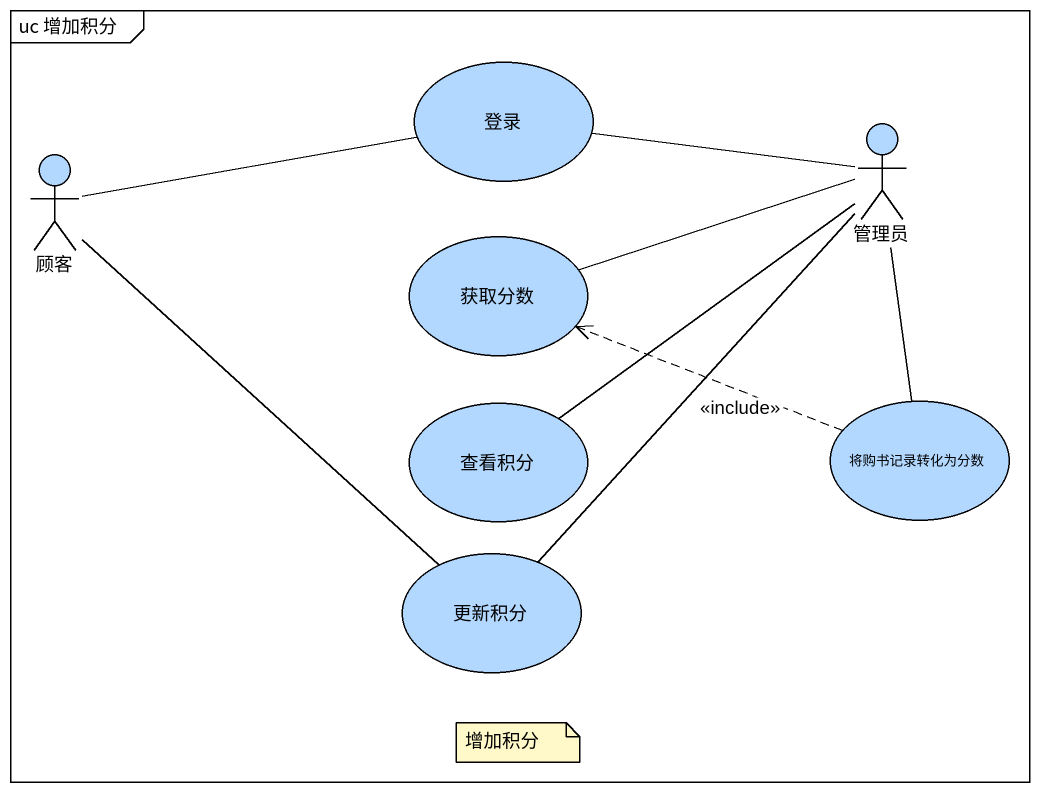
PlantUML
@startuml
mainframe uc 增加积分
usecase 登录 #B2D8FF
actor 顾客 #B2D8FF
actor 管理员 #B2D8FF
usecase 获取分数 #B2D8FF
usecase 查看积分 #B2D8FF
usecase 将购书记录转化为分数 #B2D8FF
usecase 更新积分 #B2D8FF
顾客 -right- 登录
顾客 -- 更新积分
管理员 -left- 登录
管理员 -left- 获取分数
管理员 -- 查看积分
管理员 -- 将购书记录转化为分数
管理员 -- 更新积分
将购书记录转化为分数 .left.> 获取分数 : <<include>>
note as N1
  增加积分
end note
@enduml
